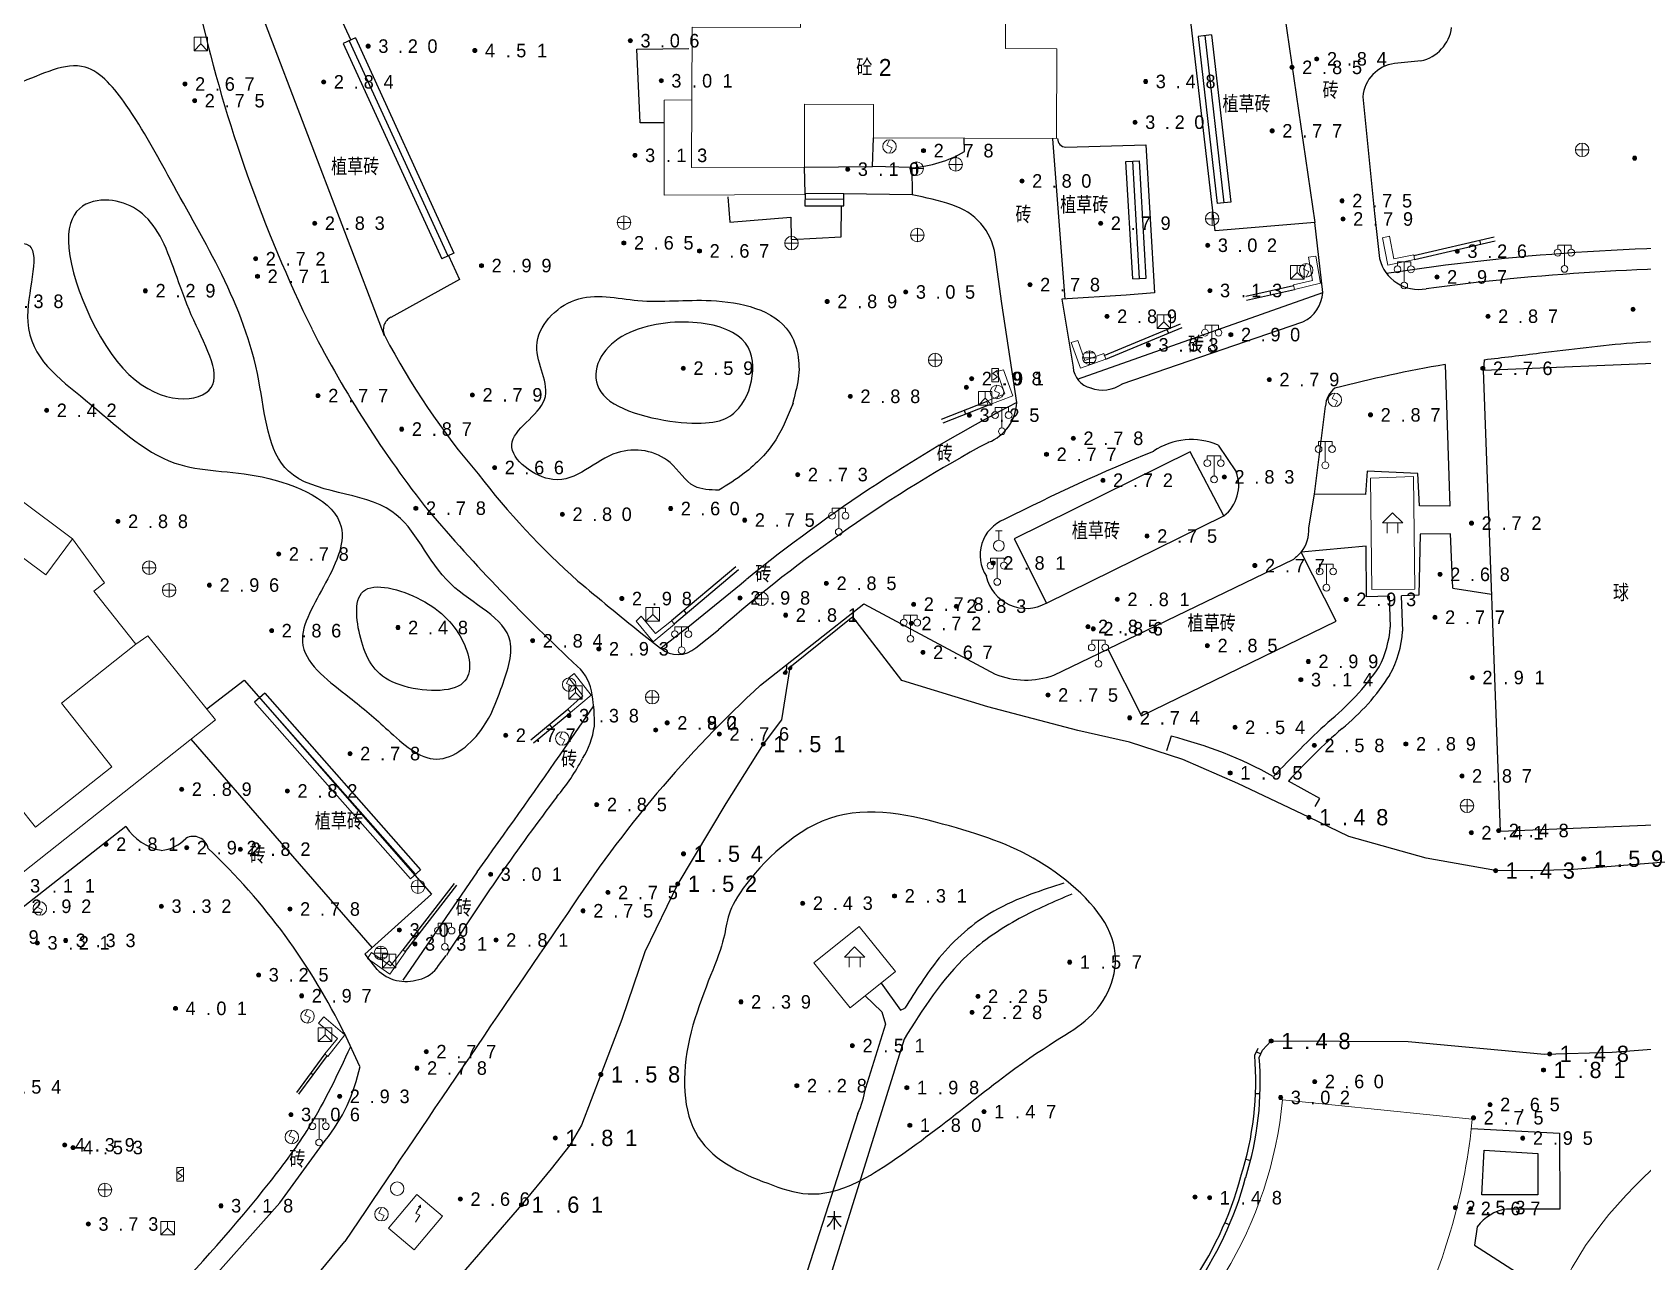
# Model space of a CAD drawing. Header units: metres. Extents: x 342272 to 345188, y 671156 to 672490.
# Drawn here: x 344276.7 to 344395.7, y 671548.3 to 671639.1 of the extents above; entities that cross this region are included whole.
import ezdxf
from ezdxf.enums import TextEntityAlignment as Align

# ---------------------------------------------------------------- set-up
doc = ezdxf.new("R2010")
doc.units = ezdxf.units.M
doc.header["$LTSCALE"] = 0.5
doc.header["$MEASUREMENT"] = 0
doc.layers.add('00-地形', color=251, linetype='Continuous')
doc.layers.add('00-现状标高', color=2, linetype='Continuous', lineweight=0, plot=False)
for name, color, linetype, lineweight in [('公共设施纪念物', 8, 'Continuous', 0), ('普通房屋', 8, 'Continuous', 0), ('通讯及其他管线设施', 252, 'Continuous', 0)]:
    doc.layers.add(name, color=color, linetype=linetype, lineweight=lineweight)
doc.styles.add('正等线体2.0', font='MCS_Chinese1.shx', dxfattribs={"height": 2, "bigfont": 'MCS_Chinese1big.shx'})
doc.styles.add('正等线体2.4', font='MCS_Chinese1.shx', dxfattribs={"height": 2.4, "bigfont": 'MCS_Chinese1big.shx'})
doc.styles.add('细等线体2.5', font='MCS_Chinese1.shx', dxfattribs={"height": 2.5, "bigfont": 'MCS_Chinese1big.shx'})
doc.styles.add('细等线体3.0', font='MCS_Chinese1.shx', dxfattribs={"height": 3, "bigfont": 'MCS_Chinese1big.shx'})

# ---------------------------------------------------------------- blocks, each defined once
blk = doc.blocks.new('174201')
at = {"layer": '通讯及其他管线设施', "linetype": 'Continuous', "lineweight": 0}
for p, q in [((-1, 0), (1, 0)), ((-0.7, 0.7), (0.7, 0.7)), ((0, -1), (0, 1)), ((-0.7, -0.7), (0.7, -0.7))]:
    blk.add_line(p, q, dxfattribs=at)
blk.add_circle((0, 0), 1, dxfattribs=at)
blk = doc.blocks.new('155210_1')
at = {"layer": '公共设施纪念物', "lineweight": 0}
for p, q in [((-1, 2.9), (-1, 3.5)), ((-1, 3.5), (1, 3.5)), ((0, 0.5), (0, 3.5)), ((1, 3.5), (1, 2.9))]:
    blk.add_line(p, q, dxfattribs=at)
for centre in [(-1, 2.4), (1, 2.4), (0, 0)]:
    blk.add_circle(centre, 0.5, dxfattribs=at)
blk = doc.blocks.new('174700')
at = {"layer": '通讯及其他管线设施', "linetype": 'Continuous', "lineweight": 0}
for p, q in [((0, 1), (-0.38, 0.18)), ((-0.38, 0.18), (0.38, -0.18)), ((0, -1), (0.38, -0.18))]:
    blk.add_line(p, q, dxfattribs=at)
blk.add_circle((0, 0), 1, dxfattribs=at)
blk = doc.blocks.new('175300')
at = {"layer": '通讯及其他管线设施', "lineweight": 0}
for p, q in [((-0.5, 2.2), (0.5, 2.2)), ((0, 0.8), (0, 2.2))]:
    blk.add_line(p, q, dxfattribs=at)
blk.add_circle((0, 0), 0.8, dxfattribs=at)
blk = doc.blocks.new('174200')
at = {"layer": '通讯及其他管线设施', "lineweight": 0}
for p, q in [((-1, 0), (1, 0)), ((0, 1), (0, -1))]:
    blk.add_line(p, q, dxfattribs=at)
blk.add_circle((0, 0), 1, dxfattribs=at)
blk = doc.blocks.new('174602')
at = {"layer": '通讯及其他管线设施', "lineweight": 0}
for p, q in [((-1, 1), (-1, -1)), ((1, 1), (-1, 1)), ((-1, -1), (0, 0)), ((0, 0), (0, 1)), ((0, 0), (1, -1)), ((1, -1), (1, 1)), ((-1, -1), (1, -1))]:
    blk.add_line(p, q, dxfattribs=at)
blk = doc.blocks.new('171103')
at = {"layer": '通讯及其他管线设施', "lineweight": 0}
for p, q in [((-0.5, 0), (-0.5, 2)), ((-0.5, 2), (0.5, 2)), ((0.5, 0), (-0.5, 0)), ((0.35, 1.75), (-0.35, 1.25)), ((-0.35, 1.25), (0.35, 0.75)), ((0.35, 0.75), (-0.35, 0.25)), ((0.5, 2), (0.5, 0))]:
    blk.add_line(p, q, dxfattribs=at)
blk = doc.blocks.new('156602')
at = {"layer": '公共设施纪念物', "lineweight": 0}
for p, q in [((0, 3), (-1.5, 1.5)), ((1.5, 1.5), (0, 3)), ((-1.5, 1.5), (1.5, 1.5)), ((-0.8, 1.5), (-0.8, 0)), ((0.8, 1.5), (0.8, 0))]:
    blk.add_line(p, q, dxfattribs=at)
blk = doc.blocks.new('174900')
at = {"layer": '通讯及其他管线设施', "lineweight": 0}
blk.add_circle((0, 0), 1, dxfattribs=at)
blk = doc.blocks.new('213400_1')
at = {"layer": '00-现状标高', "linetype": 'Continuous', "lineweight": 0}
h = blk.add_hatch(color=256, dxfattribs=at)
edge = h.paths.add_edge_path()
edge.add_arc((0, 0), 0.3, 0, 360)
blk.add_circle((0, 0), 0.3, dxfattribs=at)

msp = doc.modelspace()

# ---------------------------------------------------------------- hatches: boundary and pattern name
at = {"layer": '00-地形', "lineweight": -3}
h = msp.add_hatch(color=256, dxfattribs=at)
edge = h.paths.add_edge_path()
edge.add_arc((344332.68, 671592.15), 0.15, 208.9736, 412.2103)
edge.add_line((344332.77, 671592.27), (344332.55, 671592.08))
h = msp.add_hatch(color=256, dxfattribs=at)
edge = h.paths.add_edge_path()
edge.add_line((344332.39, 671591.95), (344332.19, 671591.77))
edge.add_arc((344332.33, 671591.81), 0.15, 196.4287, 424.7551)

# ---------------------------------------------------------------- linework, layer by layer
for p, q in [((344369.07, 671641.6), (344371.48, 671625.03)), ((344299.47, 671640.2), (344300.24, 671638.5)), ((344364.11, 671624.4), (344362.22, 671640.72)), ((344302.74, 671616.66), (344293.95, 671639.69)), ((344300.58, 671638.66), (344299.67, 671638.24)), ((344300.58, 671638.66), (344307.87, 671622.77)), ((344363.84, 671638.89), (344362.85, 671638.77)), ((344362.85, 671638.77), (344364.27, 671626.42)), ((344363.34, 671638.83), (344364.76, 671626.48)), ((344363.84, 671638.89), (344365.26, 671626.54)), ((344299.67, 671638.24), (344306.96, 671622.35)), ((344300.13, 671638.45), (344307.41, 671622.56)), ((344321.37, 671637.82), (344325.23, 671637.89)), ((344321.63, 671632.39), (344321.37, 671637.82)), ((344379.32, 671636.96), (344377.36, 671636.78)), ((344375.01, 671634.31), (344375.88, 671625.68)), ((344323.34, 671632.38), (344321.63, 671632.39)), ((344338.8, 671629.16), (344338.86, 671631.27)), ((344345.59, 671630.27), (344345.57, 671631.25)), ((344352.1, 671631.21), (344353, 671619.36)), ((344353.08, 671630.59), (344358.99, 671630.77)), ((344358.99, 671630.77), (344359.62, 671619.82)), ((344333.76, 671629.11), (344338.8, 671629.16)), ((344341.71, 671629.08), (344338.8, 671629.16)), ((344357.52, 671629.53), (344358.52, 671629.59)), ((344358.02, 671620.86), (344357.52, 671629.53)), ((344358.52, 671620.89), (344358.02, 671629.56)), ((344359.01, 671620.92), (344358.52, 671629.59)), ((344333.81, 671627.17), (344333.76, 671629.11)), ((344341.71, 671629.08), (344341.72, 671627.06)), ((344328.1, 671626.93), (344328.26, 671625.04)), ((344333.81, 671627.17), (344333.8, 671626.26)), ((344336.68, 671627.15), (344333.81, 671627.17)), ((344341.72, 671627.06), (344336.68, 671627.15)), ((344336.68, 671626.25), (344336.68, 671627.15)), ((344333.8, 671626.26), (344336.68, 671626.25)), ((344336.48, 671623.98), (344336.49, 671626.25)), ((344365.26, 671626.54), (344364.27, 671626.42)), ((344375.88, 671625.68), (344376.26, 671622.36)), ((344328.26, 671625.04), (344332.76, 671625.42)), ((344332.76, 671625.42), (344332.78, 671623.76)), ((344371.48, 671625.03), (344364.11, 671624.4)), ((344372.06, 671619.86), (344371.48, 671625.03)), ((344332.78, 671623.76), (344336.48, 671623.98)), ((344378.78, 671622.59), (344384.72, 671623.97)), ((344378.84, 671622.3), (344384.79, 671623.68)), ((344383.65, 671623.72), (344383.71, 671623.43)), ((344307.87, 671622.77), (344306.96, 671622.35)), ((344307.47, 671622.59), (344308.28, 671620.81)), ((344348.36, 671619.04), (344347.86, 671622.65)), ((344358.02, 671620.86), (344359.01, 671620.92)), ((344308.28, 671620.81), (344303.21, 671618.02)), ((344357.53, 671619.67), (344352.78, 671619.36)), ((344353.93, 671613.45), (344372.06, 671619.86)), ((344359.62, 671619.82), (344357.53, 671619.67)), ((344366.37, 671619.59), (344369.91, 671620.37)), ((344366.43, 671619.3), (344369.97, 671620.08)), ((344368.14, 671619.98), (344368.2, 671619.69)), ((344349.45, 671611.72), (344348.36, 671619.04)), ((344352.78, 671619.36), (344353.61, 671614.33)), ((344355.92, 671615.21), (344361.56, 671617.54)), ((344356.03, 671614.94), (344361.68, 671617.27)), ((344357.25, 671613.12), (344369.65, 671617.38)), ((344369.65, 671617.38), (344370.59, 671617.68)), ((344360.54, 671617.12), (344360.66, 671616.84)), ((344383.93, 671614.12), (344403.12, 671614.91)), ((344383.98, 671614.89), (344383.93, 671614.12)), ((344381.11, 671614.54), (344381.46, 671604.08)), ((344385.19, 671580.05), (344383.93, 671614.12)), ((344343.9, 671610.51), (344347.22, 671611.81)), ((344344.01, 671610.23), (344347.33, 671611.53)), ((344371.46, 671604.96), (344372.26, 671611.47)), ((344345.56, 671611.16), (344345.67, 671610.88)), ((344362.27, 671608.08), (344349.25, 671601.67)), ((344364.74, 671603.35), (344362.27, 671608.08)), ((344364.33, 671608.58), (344365.66, 671606.61)), ((344375.34, 671606.67), (344375.21, 671604.93)), ((344379.09, 671606.48), (344375.34, 671606.67)), ((344379.2, 671604.1), (344379.09, 671606.48)), ((344371.03, 671602.48), (344371.46, 671604.96)), ((344375.21, 671604.93), (344371.46, 671604.96)), ((344351.64, 671596.91), (344364.74, 671603.35)), ((344381.46, 671604.08), (344379.2, 671604.1)), ((344379.26, 671602), (344379.15, 671597.49)), ((344381.49, 671602.03), (344379.26, 671602)), ((344381.66, 671598.01), (344381.49, 671602.03)), ((344349.25, 671601.67), (344351.64, 671596.91)), ((344375.28, 671601.11), (344370.47, 671600.67)), ((344373.04, 671595.58), (344370.47, 671600.67)), ((344375.3, 671597.37), (344375.28, 671601.11)), ((344328.7, 671599.6), (344323.95, 671595.6)), ((344369.9, 671600.14), (344356.17, 671593.51)), ((344328.89, 671599.37), (344324.15, 671595.37)), ((344376.96, 671597.42), (344375.3, 671597.37)), ((344376.96, 671597.42), (344377.05, 671595.13)), ((344379.15, 671597.49), (344377.89, 671597.45)), ((344377.97, 671594.84), (344377.89, 671597.45)), ((344381.66, 671598.01), (344384.54, 671597.57)), ((344325.06, 671596.14), (344324.87, 671596.37)), ((344330.52, 671590.86), (344338.16, 671596.85)), ((344337.35, 671595.89), (344332.68, 671592.15)), ((344340.97, 671591.2), (344337.35, 671595.89)), ((344338.16, 671596.85), (344347.86, 671591.67)), ((344321.67, 671594.72), (344323.14, 671593.58)), ((344325.74, 671593.62), (344327.41, 671594.94)), ((344358.68, 671588.58), (344373.04, 671595.58)), ((344352.19, 671591.59), (344356.17, 671593.51)), ((344356.17, 671593.51), (344358.68, 671588.58)), ((344332.77, 671592.27), (344332.55, 671592.08)), ((344289.61, 671589.1), (344292.36, 671591.23)), ((344292.36, 671591.23), (344306.2, 671575.4)), ((344332.68, 671592.15), (344332.08, 671588.29)), ((344332.39, 671591.95), (344332.19, 671591.77)), ((344347.32, 671589.26), (344340.97, 671591.2)), ((344293.89, 671590.25), (344293.14, 671589.59)), ((344293.52, 671589.92), (344305.02, 671576.88)), ((344293.89, 671590.25), (344305.4, 671577.21)), ((344293.14, 671589.59), (344304.65, 671576.55)), ((344313.55, 671586.82), (344316.28, 671589.07)), ((344313.74, 671586.59), (344316.47, 671588.84)), ((344315.72, 671585.7), (344318.19, 671589.32)), ((344353.96, 671587.51), (344347.32, 671589.26)), ((344314.92, 671587.94), (344315.11, 671587.71)), ((344332.08, 671588.29), (344330.72, 671586.5)), ((344357.78, 671586.64), (344353.96, 671587.51)), ((344288.43, 671586.87), (344301.82, 671571.45)), ((344330.72, 671586.5), (344327.96, 671582.12)), ((344361.73, 671585.37), (344357.78, 671586.64)), ((344360.85, 671587.08), (344360.51, 671586)), ((344365.79, 671583.59), (344361.73, 671585.37)), ((344371.04, 671581.09), (344365.79, 671583.59)), ((344371.85, 671582.47), (344369.53, 671583.76)), ((344327.96, 671582.12), (344324.4, 671576.17)), ((344371.5, 671581.9), (344371.85, 671582.47)), ((344283.63, 671580.4), (344274.77, 671573.46)), ((344373.99, 671579.68), (344371.04, 671581.09)), ((344404.32, 671580.83), (344385.19, 671580.05)), ((344379.69, 671578.07), (344373.99, 671579.68)), ((344384.83, 671577.15), (344379.69, 671578.07)), ((344403.11, 671578.25), (344390.59, 671577.23)), ((344304.12, 671569.06), (344309.6, 671577.07)), ((344305.4, 671577.21), (344304.65, 671576.55)), ((344387.67, 671577.13), (344384.83, 671577.15)), ((344390.59, 671577.23), (344387.67, 671577.13)), ((344307.89, 671576.19), (344304.1, 671571.29)), ((344308.05, 671576.07), (344304.26, 671571.17)), ((344324.4, 671576.17), (344321.96, 671571.15)), ((344306.2, 671575.4), (344301.28, 671570.97)), ((344304.99, 671572.11), (344304.83, 671572.24)), ((344301.28, 671570.97), (344302.18, 671569.84)), ((344306.73, 671570.15), (344307.3, 671570.89)), ((344321.96, 671571.15), (344320.26, 671566.15)), ((344339.43, 671568.85), (344340.86, 671566.84)), ((344338.22, 671567.92), (344339.48, 671566.71)), ((344320.26, 671566.15), (344318.72, 671562.09)), ((344339.48, 671566.71), (344339.75, 671565.8)), ((344340.86, 671566.84), (344341.17, 671566.98)), ((344300.92, 671562.68), (344299.75, 671565.2)), ((344339.75, 671565.8), (344338.27, 671561.08)), ((344341.12, 671564.7), (344335.14, 671545.47)), ((344367.03, 671563.51), (344367.28, 671564.03)), ((344367.16, 671563.77), (344367.48, 671563.61)), ((344367.36, 671563.35), (344367.61, 671563.88)), ((344367.61, 671563.88), (344368.25, 671564.57)), ((344368.25, 671564.57), (344378.37, 671564.53)), ((344378.37, 671564.53), (344388.44, 671563.6)), ((344388.44, 671563.6), (344393.45, 671563.74)), ((344393.45, 671563.74), (344400.98, 671564.3)), ((344298.33, 671563.61), (344296.23, 671560.76)), ((344298.49, 671563.49), (344296.39, 671560.64)), ((344297.44, 671562.07), (344297.28, 671562.19)), ((344318.72, 671562.09), (344317.28, 671558.34)), ((344367.06, 671560.7), (344367.42, 671560.69)), ((344337.72, 671559.2), (344333.99, 671547.65)), ((344317.28, 671558.34), (344316.43, 671556.88)), ((344383.04, 671558.1), (344389.55, 671557.75)), ((344389.55, 671557.75), (344389.57, 671552.14)), ((344295, 671552.6), (344298.35, 671557.22)), ((344316.43, 671556.88), (344315.04, 671555.13)), ((344366.37, 671555.83), (344366.72, 671555.75)), ((344383.82, 671553.21), (344383.99, 671556.49)), ((344383.99, 671556.49), (344387.96, 671556.26)), ((344387.96, 671556.26), (344387.96, 671553.2)), ((344315.04, 671555.13), (344312.86, 671552.47)), ((344366.01, 671554.56), (344366.02, 671554.58)), ((344387.96, 671553.2), (344383.82, 671553.21)), ((344287.28, 671543.94), (344295, 671552.6)), ((344312.86, 671552.47), (344306, 671544.56)), ((344389.57, 671552.14), (344385.63, 671552.14)), ((344364.83, 671551.14), (344365.16, 671551)), ((344383.48, 671550.85), (344383.27, 671549.48)), ((344383.27, 671549.48), (344389.36, 671545.59))]:
    msp.add_line(p, q, dxfattribs=at)
for centre, radius, start, end in [((344395.12, 671664.84), 108.76, 192.9831, 206.0153), ((344378.69, 671639.82), 2.92, 282.4478, 352.4919), ((344377.73, 671634.08), 2.72, 97.7272, 175.158), ((344353.1, 671631.22), 0.629, 179.1655, 267.9586), ((344340.98, 671638.37), 9.33, 274.4811, 299.6683), ((344338.2, 671606.6), 20.76, 71.877, 80.2381), ((344343.4, 671621.99), 4.51, 8.3752, 73.7695), ((344379.15, 671623.05), 2.97, 193.3768, 280.5254), ((344402.09, 671456.45), 166.74, 89.0681, 98.7308), ((344402.6, 671452.29), 169.39, 89.3014, 97.7706), ((344369.47, 671620.03), 2.6, 295.6589, 356.1839), ((344303.66, 671617.11), 1.02, 115.954, 206.1911), ((344369.97, 671654.29), 81.55, 207.1089, 218.3109), ((344352.51, 671642.88), 56.25, 207.7917, 220.3642), ((344355.29, 671614.45), 1.68, 183.8251, 256.9969), ((344396.76, 671522.01), 93.84, 99.6026, 104.6963), ((344355.78, 671615.21), 2.56, 250.0826, 305.1204), ((344373.96, 671611.41), 1.7, 126.2417, 177.821), ((344403.32, 671507.54), 117.29, 117.3393, 129.0229), ((344346.17, 671611.85), 3.28, 291.0614, 357.8553), ((344362.36, 671604.02), 4.97, 66.7035, 124.301), ((344398.81, 671513.4), 108.38, 118.3462, 131.2059), ((344413.67, 671475.13), 143.58, 112.1413, 116.9806), ((344362.96, 671605.62), 2.89, 308.1807, 20.1714), ((344358.13, 671644.22), 61.46, 217.9176, 228.0182), ((344409.74, 671692.05), 136.25, 220.4013, 227.1016), ((344349.58, 671600.45), 2.84, 111.6952, 213.2216), ((344368.5, 671602.26), 2.53, 320.9569, 4.9457), ((344610.09, 671950.68), 458.14, 230.231, 230.9829), ((344187.66, 671768.94), 221.6, 307.6901, 309.7865), ((344350.16, 671599.55), 3.03, 192.5685, 299.1458), ((344369.31, 671595.7), 7.76, 333.2211, 355.7801), ((344370.37, 671595.33), 7.61, 330.6438, 356.3183), ((344324.42, 671595.07), 1.96, 229.3799, 312.1777), ((344332.68, 671592.15), 0.15, 208.9736, 52.2103), ((344314.74, 671589.74), 3.36, 6.5964, 47.9449), ((344332.33, 671591.81), 0.15, 196.4287, 64.7551), ((344350.13, 671597.4), 6.17, 248.3418, 289.5223), ((344360.29, 671603.17), 19.35, 308.873, 325.4871), ((344363.15, 671600.39), 16.41, 309.0474, 327.6078), ((344391.09, 671525.2), 89.33, 132.6907, 146.9007), ((344306.78, 671588.15), 11.47, 358.3226, 9.899), ((344312.06, 671588.73), 6.25, 328.0586, 351.5952), ((344442.53, 671513.34), 102.48, 133.1537, 136.3247), ((344408.92, 671547.57), 53.5, 131.4789, 137.4228), ((344353.23, 671556.6), 31.42, 61.1232, 75.9683), ((343657.93, 672045.5), 802.55, 324.29065, 325.04612), ((344303.02, 671593.03), 16.24, 320.0319, 332.0538), ((344447.05, 671482.13), 165.55, 142.6349, 147.5788), ((344286.99, 671582.59), 4.01, 212.9458, 259.2553), ((344285.97, 671581.48), 2.85, 275.4802, 316.9345), ((344288.61, 671578.56), 1.12, 11.4402, 119.5067), ((344257.4, 671544.45), 47.14, 25.8777, 46.7517), ((347116.42, 669656.24), 3393.92, 145.59393, 146.0883), ((344304.32, 671571.98), 3.02, 225.1007, 288.184), ((344304.77, 671571.36), 2.31, 282.2982, 328.2446), ((344288.27, 671565.29), 12.92, 321.3435, 348.3754), ((344344.01, 671561.6), 23.1, 342.3097, 4.7334), ((344344.17, 671561.46), 23.27, 342.5271, 4.6759), ((344330.43, 671562.35), 7.94, 336.6606, 350.7901), ((344341.08, 671561.27), 25.82, 304.0914, 344.9547), ((344341.08, 671561.27), 26.18, 304.0914, 344.9547), ((344386.14, 671548.88), 3.31, 98.8361, 143.4711), ((344161.84, 671662.45), 178.14, 313.2081, 320.756)]:
    msp.add_arc(centre, radius, start, end, dxfattribs=at)
for points in [[(344260.62, 671626.91), (344263.55, 671627.87), (344265.78, 671628.86), (344269.64, 671622.91), (344276.5, 671623.31), (344276.38, 671617.68), (344280.65, 671611.91), (344287.24, 671607.26), (344293.7, 671606.23), (344299.53, 671602.54), (344298.23, 671598.12), (344296.71, 671593.77), (344300.15, 671589.94), (344303, 671587.52), (344306.58, 671585.39), (344310.01, 671587.72), (344311.34, 671590.56), (344312.02, 671594.09), (344307.63, 671598.33), (344303.28, 671603.68), (344295.64, 671606.65), (344293.45, 671613.33), (344290.71, 671621.18), (344286.92, 671628.17), (344283.65, 671633.7), (344280.62, 671636.5), (344275.67, 671635.3), (344270.18, 671634.54), (344262.94, 671637.62), (344259.4, 671639.14), (344255.61, 671641.51), (344255.42, 671641.64)], [(344327.44, 671605.26), (344325.63, 671605.55), (344323.84, 671607.29), (344319.93, 671608.02), (344315.18, 671606.04), (344312.14, 671608.61), (344314.56, 671611.96), (344313.99, 671615.9), (344316.81, 671619.3), (344321.46, 671619.27), (344326.86, 671619.26), (344332.64, 671616.92), (344333.31, 671613.49), (344332.89, 671611.59), (344332.88, 671611.54)], [(344383.98, 671614.89), (344388.1, 671615.39), (344394.94, 671616.14), (344403.91, 671616.27), (344410.4, 671615.85), (344415.87, 671615.35), (344420.56, 671614.09), (344426.5, 671611.79), (344434.97, 671608.49), (344442.19, 671605.93), (344446.36, 671604.45)], [(344332.92, 671611.69), (344331.64, 671608.98), (344329.31, 671606.5), (344327.44, 671605.26)], [(344370.47, 671600.67), (344369.9, 671600.14)], [(344332.43, 671591.98), (344332.44, 671592.04), (344332.46, 671592.18), (344332.47, 671592.32), (344332.48, 671592.4)], [(344352.93, 671576.22), (344350.49, 671575.4), (344347.75, 671574.15), (344343.73, 671570.7), (344342.38, 671568.85), (344341.17, 671566.98)], [(344353.52, 671575.42), (344349.64, 671573.61), (344345.81, 671570.91), (344341.12, 671564.7)], [(344277.12, 671535.99), (344286.19, 671544.98), (344294.28, 671554.16), (344297.18, 671558.22), (344300.24, 671564.15)]]:
    msp.add_spline(points, degree=3, dxfattribs=at)
for points in [[(344289.92, 671612.83), (344289.14, 671611.68), (344283.39, 671611.28), (344277.48, 671625.83), (344282.98, 671627.34), (344286.46, 671624.65), (344288.07, 671618.18), (344290.7, 671613.98), (344289.92, 671612.83)], [(344319.13, 671612.05), (344317.83, 671613.21), (344318.73, 671616.67), (344324.73, 671618.1), (344329.51, 671616.94), (344330.24, 671614.11), (344329.19, 671611.03), (344326.53, 671609.68), (344320.43, 671610.88), (344319.13, 671612.05)], [(344303.31, 671591.1), (344304.74, 671590.43), (344309.4, 671590.01), (344309.04, 671593.96), (344306.25, 671597.26), (344300.23, 671599.03), (344300.81, 671594.02), (344301.88, 671591.77), (344303.31, 671591.1)], [(344338.33, 671554.49), (344335.14, 671552.72), (344331.74, 671553.66), (344324.78, 671556.59), (344324.62, 671564.82), (344328.39, 671572.54), (344327.61, 671574.44), (344335.26, 671582.8), (344345.05, 671580.42), (344351.46, 671578.22), (344357.95, 671572.21), (344355.64, 671566), (344350.85, 671564.23), (344341.51, 671556.25), (344338.33, 671554.49)]]:
    msp.add_open_spline(points, degree=3, dxfattribs=at)
at = {"layer": '公共设施纪念物', "lineweight": 0, "flags": 128}
for points in [[(344375.58, 671606.13), (344378.77, 671606.27), (344378.87, 671597.93), (344375.68, 671597.92), (344375.58, 671606.13)], [(344334.46, 671570.35), (344337.81, 671573.02), (344340.48, 671569.7), (344337.14, 671567.01), (344334.46, 671570.35)]]:
    msp.add_lwpolyline(points, dxfattribs=at)
at = {"layer": '普通房屋', "lineweight": 0}
for p, q in [((344333.81, 671627.17), (344333.8, 671626.26)), ((344336.68, 671626.75), (344333.8, 671626.76)), ((344336.68, 671627.15), (344333.81, 671627.17)), ((344336.68, 671626.25), (344336.68, 671627.15))]:
    msp.add_line(p, q, dxfattribs=at)
at = {"layer": '普通房屋', "lineweight": 0, "flags": 128}
for points in [[(344325.46, 671639.46), (344325.43, 671629.09), (344333.76, 671629.06), (344333.78, 671633.76), (344338.86, 671633.74), (344338.86, 671631.27), (344352.38, 671631.23), (344352.41, 671637.86), (344348.62, 671637.88), (344348.64, 671643.88), (344340.48, 671643.91), (344340.47, 671641.28), (344333.47, 671641.3), (344333.47, 671639.43), (344325.46, 671639.46)], [(344333.76, 671629.06), (344333.79, 671627.09), (344323.41, 671627.05), (344323.39, 671634.07), (344325.45, 671634.08)], [(344376.48, 671623.89), (344376.99, 671624.01), (344377.31, 671622.35), (344378.78, 671622.63), (344378.84, 671622.3), (344376.88, 671621.88), (344376.48, 671623.89)], [(344371.01, 671622.47), (344371.54, 671622.55), (344371.9, 671620.54), (344369.97, 671620.08), (344369.89, 671620.42), (344371.3, 671620.75), (344371.01, 671622.47)], [(344353.47, 671616.16), (344354.15, 671614.26), (344356.03, 671614.94), (344355.89, 671615.35), (344354.49, 671614.84), (344353.96, 671616.32), (344353.47, 671616.16)], [(344347.33, 671611.53), (344349.16, 671612.23), (344348.48, 671614.14), (344347.98, 671614.01), (344348.56, 671612.37), (344347.25, 671611.82), (344347.33, 671611.53)], [(344262.97, 671592.4), (344261.56, 671593.51), (344271.83, 671607.53), (344279.67, 671601.66)], [(344249.56, 671576.87), (344257.21, 671571.16), (344258.14, 671571.88), (344261.24, 671567.96), (344272.39, 671576.76), (344271.15, 671578.33), (344275.7, 671581.93), (344276.94, 671580.36), (344282.59, 671584.82), (344278.87, 671589.53), (344284.36, 671593.87), (344281.26, 671597.79), (344282.04, 671598.41), (344279.67, 671601.66), (344277.71, 671598.99), (344271.39, 671603.7), (344262.97, 671592.4), (344263.78, 671591.8), (344262.1, 671589.54), (344267.14, 671583.18), (344259.58, 671577.3), (344253.34, 671581.95), (344249.56, 671576.87)], [(344321.32, 671595.59), (344322.59, 671594.05), (344324.16, 671595.35), (344323.95, 671595.6), (344322.77, 671594.66), (344321.69, 671595.95), (344321.32, 671595.59)], [(344272.27, 671576.67), (344273.53, 671575.07), (344290.24, 671588.3), (344285.26, 671594.5), (344284.36, 671593.87)], [(344316.47, 671588.84), (344318.01, 671590.11), (344316.76, 671591.71), (344316.35, 671591.39), (344317.38, 671590.07), (344316.27, 671589.09), (344316.47, 671588.84)], [(344301.47, 671570.67), (344303.14, 671569.51), (344304.28, 671571.16), (344304.1, 671571.29), (344303.19, 671570.12), (344301.77, 671571.1), (344301.47, 671570.67)], [(344298.55, 671563.41), (344299.81, 671565.02), (344298.25, 671566.35), (344297.87, 671565.89), (344299.26, 671564.74), (344298.33, 671563.61), (344298.55, 671563.41)]]:
    msp.add_lwpolyline(points, dxfattribs=at)
msp.add_lwpolyline([(344378.8, 671543.59, 0.090374), (344383.11, 671558.8), (344372.97, 671559.83), (344369.09, 671560.23, -0.231353), (344355.36, 671537.74)], format="xyb", dxfattribs=at)
at = {"layer": '普通房屋', "lineweight": 0}
msp.add_open_spline([(344381.51, 671526.7), (344388.18, 671525.02), (344394.86, 671523.33), (344401.53, 671521.65), (344403.22, 671525.57), (344404.91, 671529.49), (344406.6, 671533.41), (344408.39, 671537.54), (344411.39, 671541.6), (344415.4, 671543.67), (344420.28, 671546.2), (344425.17, 671548.72), (344430.05, 671551.25), (344429.24, 671553.91), (344428.43, 671556.58), (344427.62, 671559.24), (344429.36, 671559.64), (344431.1, 671560.04), (344432.84, 671560.44), (344432.15, 671564.27), (344431.46, 671568.09), (344430.77, 671571.92), (344427.86, 671571.22), (344424.95, 671570.51), (344422.04, 671569.81), (344418.64, 671568.99), (344415.53, 671567.42), (344412.39, 671565.69), (344403.13, 671560.61), (344393.17, 671554.76), (344389.22, 671545.25), (344386.65, 671539.06), (344384.08, 671532.88), (344381.51, 671526.7)], degree=3, knots=[0, 0, 0, 0, 0.25, 0.25, 0.25, 0.324748, 0.324748, 0.324748, 0.403646, 0.403646, 0.403646, 0.5, 0.5, 0.5, 0.583333, 0.583333, 0.583333, 0.666667, 0.666667, 0.666667, 0.75, 0.75, 0.75, 0.781881, 0.781881, 0.781881, 0.819105, 0.819105, 0.819105, 0.928749, 0.928749, 0.928749, 1, 1, 1, 1], dxfattribs=at)
at = {"layer": '通讯及其他管线设施', "lineweight": 0}
for p, q in [((344287.38, 671554.21), (344287.38, 671555.21)), ((344287.38, 671555.21), (344287.88, 671555.21)), ((344287.88, 671554.21), (344287.38, 671554.21)), ((344287.8, 671555.09), (344287.45, 671554.84)), ((344287.45, 671554.84), (344287.8, 671554.59)), ((344287.8, 671554.59), (344287.45, 671554.34)), ((344287.88, 671555.21), (344287.88, 671554.21)), ((344305.05, 671551.83), (344305.39, 671552.42)), ((344305.05, 671551.83), (344305.34, 671551.7)), ((344305.02, 671551.18), (344305.34, 671551.7))]:
    msp.add_line(p, q, dxfattribs=at)
at = {"layer": '通讯及其他管线设施', "lineweight": 0, "flags": 128}
msp.add_lwpolyline([(344303.02, 671550.74), (344305.13, 671553.23), (344307.03, 671551.63), (344304.92, 671549.13), (344303.02, 671550.74)], dxfattribs=at)
at = {"layer": '通讯及其他管线设施', "lineweight": 0}
msp.add_solid([(344305.42, 671552.48), (344305.43, 671552.22), (344305.2, 671552.34)], dxfattribs=at)

# ---------------------------------------------------------------- block references
at = {"layer": '00-现状标高', "lineweight": 0, "xscale": 0.5, "yscale": 0.5, "zscale": 0.5}
for p in [(344301.53, 671638.05), (344309.41, 671637.73), (344320.9, 671638.46), (344369.79, 671636.48), (344371.62, 671637.11), (344287.99, 671635.25), (344298.24, 671635.41), (344323.18, 671635.5), (344358.97, 671635.44), (344288.7, 671634.02), (344358.19, 671632.43), (344368.32, 671631.8), (344342.56, 671630.34), (344321.24, 671629.98), (344395.1, 671629.78), (344336.96, 671628.96), (344349.84, 671628.09), (344373.49, 671626.63), (344297.58, 671624.97), (344355.65, 671624.97), (344373.56, 671625.29), (344320.42, 671623.52), (344363.56, 671623.34), (344293.21, 671622.35), (344326.01, 671622.92), (344382, 671622.9), (344293.35, 671621.05), (344309.9, 671621.84), (344380.5, 671621), (344285.07, 671619.98), (344341.25, 671619.9), (344350.43, 671620.43), (344363.72, 671620), (344335.44, 671619.19), (344394.99, 671618.62), (344356.12, 671618.09), (344384.27, 671618.1), (344359.18, 671615.98), (344365.27, 671616.74), (344324.81, 671614.26), (344383.89, 671614.25), (344345.73, 671612.85), (344346.12, 671613.49), (344368.11, 671613.42), (344277.77, 671611.15), (344297.83, 671612.24), (344309.23, 671612.29), (344337.15, 671612.18), (344345.95, 671610.79), (344375.59, 671610.82), (344304.01, 671609.76), (344353.63, 671609.09), (344351.65, 671607.9), (344310.87, 671606.92), (344333.27, 671606.4), (344355.82, 671605.99), (344364.79, 671606.23), (344283.04, 671602.95), (344305.05, 671603.92), (344315.88, 671603.47), (344323.88, 671603.9), (344329.35, 671603.04), (344383.05, 671602.82), (344359.08, 671601.86), (344294.92, 671600.54), (344347.71, 671599.87), (344367.04, 671599.69), (344289.8, 671598.24), (344335.39, 671598.37), (344380.73, 671599.03), (344320.27, 671597.25), (344329.01, 671597.29), (344356.88, 671597.19), (344373.79, 671597.18), (344332.37, 671596.02), (344341.83, 671596.83), (344344.98, 671596.68), (344380.35, 671595.87), (344294.39, 671594.88), (344303.73, 671595.11), (344341.66, 671595.41), (344354.71, 671595.18), (344355.1, 671595.01), (344313.68, 671594.13), (344318.57, 671593.53), (344363.54, 671593.77), (344342.52, 671593.27), (344370.99, 671592.6), (344370.44, 671591.25), (344383.11, 671591.41), (344351.76, 671590.12), (344316.36, 671588.6), (344322.78, 671587.54), (344323.62, 671588.07), (344357.8, 671588.44), (344365.58, 671587.74), (344311.69, 671587.15), (344327.48, 671587.24), (344330.72, 671586.5), (344371.44, 671586.4), (344378.2, 671586.51), (344300.19, 671585.79), (344365.22, 671584.37), (344382.34, 671584.14), (344287.75, 671583.16), (344295.56, 671583.03), (344318.42, 671582.03), (344371.04, 671581.09), (344282.16, 671579.1), (344383.03, 671579.95), (344385.06, 671580.11), (344288.12, 671578.84), (344292.09, 671578.73), (344324.83, 671578.39), (344391.35, 671578.02), (344310.57, 671576.88), (344384.83, 671577.15), (344319.24, 671575.54), (344324.4, 671576.17), (344286.25, 671574.52), (344295.75, 671574.31), (344333.64, 671574.74), (344340.42, 671575.28), (344317.41, 671574.18), (344279.17, 671571.99), (344303.84, 671572.76), (344310.98, 671572.02), (344277.09, 671571.81), (344304.98, 671571.73), (344353.36, 671570.39), (344293.43, 671569.45), (344296.61, 671567.9), (344329.07, 671567.46), (344346.58, 671567.86), (344287.29, 671566.97), (344346.15, 671566.68), (344305.82, 671563.78), (344337.31, 671564.22), (344368.25, 671564.57), (344388.82, 671563.61), (344305.13, 671562.56), (344388.37, 671562.42), (344318.72, 671562.09), (344333.2, 671561.26), (344371.47, 671561.57), (344299.42, 671560.47), (344341.33, 671561.12), (344368.95, 671560.39), (344295.82, 671559.13), (344347.03, 671559.35), (344383.2, 671558.89), (344384.42, 671559.87), (344341.55, 671558.34), (344279.11, 671556.89), (344279.71, 671556.69), (344315.35, 671557.4), (344386.84, 671557.39), (344308.34, 671552.89), (344362.62, 671553.04), (344363.7, 671552.99), (344290.65, 671552.39), (344312.86, 671552.47), (344381.86, 671552.26), (344382.99, 671552.19), (344280.85, 671551.05)]:
    msp.add_blockref('213400_1', p, dxfattribs=at)
at = {"layer": '公共设施纪念物', "lineweight": 0, "xscale": 0.5, "yscale": 0.5, "zscale": 0.5}
for name, p in [('155210_1', (344389.92, 671621.6)), ('155210_1', (344378.08, 671620.37)), ('155210_1', (344363.86, 671615.69)), ('155210_1', (344348.35, 671609.6)), ('155210_1', (344364.03, 671606.05)), ('155210_1', (344372.25, 671607.09)), ('155210_1', (344336.3, 671602.17)), ('156602', (344377.22, 671602.09)), ('155210_1', (344348.01, 671598.48)), ('155210_1', (344372.33, 671598.05)), ('155210_1', (344341.6, 671594.27)), ('155210_1', (344324.69, 671593.42)), ('155210_1', (344355.49, 671592.43)), ('155210_1', (344307.19, 671571.52)), ('156602', (344337.47, 671570.02)), ('155210_1', (344297.9, 671557.07))]:
    msp.add_blockref(name, p, dxfattribs=at)
at = {"layer": '通讯及其他管线设施', "lineweight": 0, "xscale": 0.5, "yscale": 0.5, "zscale": 0.5}
for name, p in [('174602', (344289.16, 671638.22)), ('174700', (344340.05, 671630.64)), ('174200', (344391.23, 671630.39)), ('174200', (344342.05, 671629.01)), ('174200', (344344.94, 671629.32)), ('174200', (344363.89, 671625.31)), ('174200', (344320.43, 671625.02)), ('174200', (344342.11, 671624.1)), ('174200', (344332.81, 671623.5)), ('174602', (344370.18, 671621.34)), ('174700', (344370.83, 671621.5)), ('174602', (344360.32, 671617.7)), ('174200', (344343.42, 671614.87)), ('174201', (344354.82, 671615.04)), ('171103', (344347.85, 671613.25)), ('174602', (344347.12, 671612.04)), ('174700', (344347.99, 671612.5)), ('174700', (344372.95, 671611.93)), ('175300', (344348.13, 671601.15)), ('174200', (344285.35, 671599.53)), ('174200', (344286.82, 671597.86)), ('174200', (344330.59, 671597.23)), ('174602', (344322.55, 671596.08)), ('174700', (344316.38, 671590.89)), ('174602', (344316.85, 671590.31)), ('174200', (344322.51, 671589.96)), ('174700', (344315.87, 671586.91)), ('174200', (344382.72, 671581.94)), ('174200', (344305.21, 671575.97)), ('174700', (344277.27, 671574.35)), ('174201', (344302.47, 671571.06)), ('174602', (344303.08, 671570.48)), ('174700', (344297.05, 671566.39)), ('174602', (344298.34, 671565.03)), ('174700', (344295.89, 671557.47)), ('174200', (344282.08, 671553.56)), ('174900', (344303.67, 671553.66)), ('174700', (344302.51, 671551.77)), ('174602', (344286.71, 671550.74))]:
    msp.add_blockref(name, p, dxfattribs=at)

# ---------------------------------------------------------------- texts
at = {"layer": '00-地形', "lineweight": -3}
for s, style, p in [('砖', '细等线体3.0', (344372.04, 671634.15)), ('砖', '细等线体3.0', (344349.35, 671624.97)), ('砖', '细等线体2.5', (344362.1, 671615.37)), ('砖', '细等线体2.5', (344343.54, 671607.33)), ('砖', '细等线体2.5', (344330.13, 671598.43)), ('球', '细等线体2.5', (344393.5, 671597.05)), ('砖', '细等线体2.5', (344315.78, 671584.73)), ('砖', '细等线体3.0', (344292.76, 671577.67)), ('砖', '细等线体2.5', (344308, 671573.75)), ('砖', '细等线体2.5', (344295.7, 671555.21)), ('木', '细等线体2.5', (344335.37, 671550.64))]:
    msp.add_text(s, height=1.25, dxfattribs=dict(at, style=style)).set_placement(p)
at = {"layer": '00-地形', "lineweight": -3, "style": '细等线体3.0'}
for p in [(344364.65, 671633.77), (344298.79, 671629.14), (344352.66, 671626.31), (344353.52, 671602.24), (344362.07, 671595.41), (344297.58, 671580.79)]:
    msp.add_text('植草砖', height=1.25, dxfattribs=at).set_placement(p, align=Align.MIDDLE_LEFT)
at = {"layer": '00-现状标高', "lineweight": 0, "attachment_point": 4, "line_spacing_factor": 0.722892}
for s, insert, char_height, style in [('\\T1.940;3.06', (344321.65, 671638.45), 1, '正等线体2.0'), ('\\T1.952;3.20', (344302.28, 671638.05), 1, '正等线体2.0'), ('\\T2.069;4.51', (344310.16, 671637.72), 1, '正等线体2.0'), ('\\T1.979;2.84', (344372.37, 671637.11), 1, '正等线体2.0'), ('\\T1.979;2.85', (344370.54, 671636.48), 1, '正等线体2.0'), ('\\T1.966;2.67', (344288.74, 671635.25), 1, '正等线体2.0'), ('\\T1.979;2.84', (344298.99, 671635.41), 1, '正等线体2.0'), ('\\T2.037;3.01', (344323.93, 671635.49), 1, '正等线体2.0'), ('\\T1.979;3.48', (344359.72, 671635.44), 1, '正等线体2.0'), ('\\T1.979;2.75', (344289.45, 671634.02), 1, '正等线体2.0'), ('\\T1.952;3.20', (344358.94, 671632.43), 1, '正等线体2.0'), ('\\T1.979;2.77', (344369.07, 671631.8), 1, '正等线体2.0'), ('\\T2.069;3.13', (344321.99, 671629.98), 1, '正等线体2.0'), ('\\T1.979;2.78', (344343.31, 671630.33), 1, '正等线体2.0'), ('\\T2.037;3.10', (344337.71, 671628.96), 1, '正等线体2.0'), ('\\T1.952;2.80', (344350.59, 671628.09), 1, '正等线体2.0'), ('\\T1.979;2.75', (344374.24, 671626.63), 1, '正等线体2.0'), ('\\T1.979;2.79', (344374.31, 671625.28), 1, '正等线体2.0'), ('\\T1.979;2.83', (344298.33, 671624.97), 1, '正等线体2.0'), ('\\T1.979;2.79', (344356.4, 671624.97), 1, '正等线体2.0'), ('\\T1.966;2.65', (344321.17, 671623.52), 1, '正等线体2.0'), ('\\T1.966;2.67', (344326.76, 671622.92), 1, '正等线体2.0'), ('\\T1.952;3.02', (344364.31, 671623.34), 1, '正等线体2.0'), ('\\T1.966;3.26', (344382.75, 671622.9), 1, '正等线体2.0'), ('\\T1.979;2.72', (344293.96, 671622.35), 1, '正等线体2.0'), ('\\T1.979;2.99', (344310.65, 671621.84), 1, '正等线体2.0'), ('\\T2.069;2.71', (344294.1, 671621.05), 1, '正等线体2.0'), ('\\T1.979;2.78', (344351.18, 671620.43), 1, '正等线体2.0'), ('\\T1.979;2.97', (344381.25, 671621), 1, '正等线体2.0'), ('\\T1.979;2.38', (344274.59, 671619.2), 1, '正等线体2.0'), ('\\T1.979;2.29', (344285.82, 671619.98), 1, '正等线体2.0'), ('\\T1.979;2.89', (344336.19, 671619.19), 1, '正等线体2.0'), ('\\T1.952;3.05', (344342, 671619.89), 1, '正等线体2.0'), ('\\T2.069;3.13', (344364.47, 671620), 1, '正等线体2.0'), ('\\T1.979;2.89', (344356.87, 671618.09), 1, '正等线体2.0'), ('\\T1.979;2.87', (344385.02, 671618.1), 1, '正等线体2.0'), ('\\T1.952;2.90', (344366.02, 671616.74), 1, '正等线体2.0'), ('\\T1.979;3.33', (344359.93, 671615.98), 1, '正等线体2.0'), ('\\T1.979;2.59', (344325.56, 671614.26), 1, '正等线体2.0'), ('\\T2.069;2.91', (344346.87, 671613.49), 1, '正等线体2.0'), ('\\T1.979;2.98', (344346.87, 671613.49), 1, '正等线体2.0'), ('\\T1.979;2.79', (344368.86, 671613.42), 1, '正等线体2.0'), ('\\T1.966;2.76', (344384.64, 671614.25), 1, '正等线体2.0'), ('\\T1.979;2.77', (344298.58, 671612.24), 1, '正等线体2.0'), ('\\T1.979;2.79', (344309.98, 671612.29), 1, '正等线体2.0'), ('\\T1.979;2.88', (344337.9, 671612.18), 1, '正等线体2.0'), ('\\T1.979;2.42', (344278.52, 671611.15), 1, '正等线体2.0'), ('\\T1.979;3.25', (344346.7, 671610.79), 1, '正等线体2.0'), ('\\T1.979;2.87', (344376.34, 671610.81), 1, '正等线体2.0'), ('\\T1.979;2.87', (344304.76, 671609.76), 1, '正等线体2.0'), ('\\T1.979;2.78', (344354.38, 671609.08), 1, '正等线体2.0'), ('\\T1.979;2.77', (344352.4, 671607.9), 1, '正等线体2.0'), ('\\T1.952;2.66', (344311.62, 671606.92), 1, '正等线体2.0'), ('\\T1.979;2.73', (344334.02, 671606.4), 1, '正等线体2.0'), ('\\T1.979;2.83', (344365.54, 671606.23), 1, '正等线体2.0'), ('\\T1.979;2.72', (344356.57, 671605.99), 1, '正等线体2.0'), ('\\T1.979;2.78', (344305.8, 671603.92), 1, '正等线体2.0'), ('\\T1.940;2.60', (344324.63, 671603.89), 1, '正等线体2.0'), ('\\T1.979;2.88', (344283.79, 671602.95), 1, '正等线体2.0'), ('\\T1.952;2.80', (344316.63, 671603.47), 1, '正等线体2.0'), ('\\T1.979;2.75', (344330.1, 671603.04), 1, '正等线体2.0'), ('\\T1.979;2.72', (344383.8, 671602.82), 1, '正等线体2.0'), ('\\T1.979;2.75', (344359.83, 671601.86), 1, '正等线体2.0'), ('\\T1.979;2.78', (344295.67, 671600.53), 1, '正等线体2.0'), ('\\T2.069;2.81', (344348.46, 671599.87), 1, '正等线体2.0'), ('\\T1.979;2.77', (344367.79, 671599.68), 1, '正等线体2.0'), ('\\T1.966;2.68', (344381.48, 671599.03), 1, '正等线体2.0'), ('\\T1.966;2.96', (344290.55, 671598.24), 1, '正等线体2.0'), ('\\T1.979;2.85', (344336.14, 671598.37), 1, '正等线体2.0'), ('\\T1.979;2.98', (344321.02, 671597.24), 1, '正等线体2.0'), ('\\T1.979;2.98', (344329.76, 671597.29), 1, '正等线体2.0'), ('\\T1.979;2.78', (344342.58, 671596.83), 1, '正等线体2.0'), ('\\T1.979;2.83', (344345.73, 671596.68), 1, '正等线体2.0'), ('\\T2.069;2.81', (344357.63, 671597.18), 1, '正等线体2.0'), ('\\T1.979;2.93', (344374.54, 671597.18), 1, '正等线体2.0'), ('\\T2.069;2.81', (344333.12, 671596.02), 1, '正等线体2.0'), ('\\T1.979;2.72', (344342.41, 671595.41), 1, '正等线体2.0'), ('\\T1.979;2.77', (344381.1, 671595.87), 1, '正等线体2.0'), ('\\T1.966;2.86', (344295.14, 671594.87), 1, '正等线体2.0'), ('\\T1.979;2.48', (344304.48, 671595.1), 1, '正等线体2.0'), ('\\T1.979;2.84', (344314.43, 671594.12), 1, '正等线体2.0'), ('\\T1.979;2.85', (344355.46, 671595.18), 1, '正等线体2.0'), ('\\T1.966;2.86', (344355.85, 671595.01), 1, '正等线体2.0'), ('\\T1.979;2.93', (344319.32, 671593.53), 1, '正等线体2.0'), ('\\T1.966;2.67', (344343.27, 671593.27), 1, '正等线体2.0'), ('\\T1.979;2.85', (344364.29, 671593.77), 1, '正等线体2.0'), ('\\T1.979;2.99', (344371.74, 671592.6), 1, '正等线体2.0'), ('\\T2.069;3.14', (344371.19, 671591.25), 1, '正等线体2.0'), ('\\T2.069;2.91', (344383.86, 671591.41), 1, '正等线体2.0'), ('\\T1.979;2.75', (344352.51, 671590.12), 1, '正等线体2.0'), ('\\T1.979;3.38', (344317.11, 671588.59), 1, '正等线体2.0'), ('\\T1.979;2.74', (344358.55, 671588.44), 1, '正等线体2.0'), ('\\T1.979;2.77', (344312.44, 671587.15), 1, '正等线体2.0'), ('\\T1.952;2.90', (344324.37, 671588.06), 1, '正等线体2.0'), ('\\T1.979;2.82', (344324.37, 671588.06), 1, '正等线体2.0'), ('\\T1.966;2.76', (344328.23, 671587.24), 1, '正等线体2.0'), ('\\T1.979;2.54', (344366.33, 671587.73), 1, '正等线体2.0'), ('\\T1.979;2.78', (344300.94, 671585.79), 1, '正等线体2.0'), ('\\T1.980;1.51', (344331.47, 671586.49), 1.2, '正等线体2.4'), ('\\T1.979;2.58', (344372.19, 671586.39), 1, '正等线体2.0'), ('\\T1.979;2.89', (344378.95, 671586.51), 1, '正等线体2.0'), ('\\T2.069;1.95', (344365.97, 671584.37), 1, '正等线体2.0'), ('\\T1.979;2.87', (344383.09, 671584.14), 1, '正等线体2.0'), ('\\T1.979;2.89', (344288.5, 671583.16), 1, '正等线体2.0'), ('\\T1.979;2.82', (344296.31, 671583.03), 1, '正等线体2.0'), ('\\T1.979;2.85', (344319.17, 671582.03), 1, '正等线体2.0'), ('\\T1.891;1.48', (344371.79, 671581.09), 1.2, '正等线体2.4'), ('\\T2.069;2.41', (344383.78, 671579.95), 1, '正等线体2.0'), ('\\T1.979;2.48', (344385.81, 671580.11), 1, '正等线体2.0'), ('\\T2.069;2.81', (344282.91, 671579.1), 1, '正等线体2.0'), ('\\T1.979;2.92', (344288.87, 671578.84), 1, '正等线体2.0'), ('\\T1.979;2.82', (344292.84, 671578.73), 1, '正等线体2.0'), ('\\T1.891;1.54', (344325.58, 671578.39), 1.2, '正等线体2.4'), ('\\T1.891;1.59', (344392.1, 671578.02), 1.2, '正等线体2.4'), ('\\T2.037;3.01', (344311.32, 671576.88), 1, '正等线体2.0'), ('\\T1.891;1.52', (344325.15, 671576.17), 1.2, '正等线体2.4'), ('\\T1.891;1.43', (344385.58, 671577.15), 1.2, '正等线体2.4'), ('\\T2.176;3.11', (344276.55, 671576.02), 1, '正等线体2.0'), ('\\T1.979;2.75', (344319.99, 671575.53), 1, '正等线体2.0'), ('\\T2.069;2.31', (344341.17, 671575.28), 1, '正等线体2.0'), ('\\T1.979;2.92', (344276.65, 671574.51), 1, '正等线体2.0'), ('\\T1.979;3.32', (344287, 671574.52), 1, '正等线体2.0'), ('\\T1.979;2.78', (344296.5, 671574.31), 1, '正等线体2.0'), ('\\T1.979;2.75', (344318.16, 671574.18), 1, '正等线体2.0'), ('\\T1.979;2.43', (344334.39, 671574.74), 1, '正等线体2.0'), ('\\T1.927;3.00', (344304.59, 671572.76), 1, '正等线体2.0'), ('\\T1.952;3.09', (344272.81, 671572.24), 1, '正等线体2.0'), ('\\T2.069;3.21', (344277.84, 671571.81), 1, '正等线体2.0'), ('\\T1.979;3.33', (344279.92, 671571.99), 1, '正等线体2.0'), ('\\T2.069;3.31', (344305.73, 671571.73), 1, '正等线体2.0'), ('\\T2.069;2.81', (344311.73, 671572.02), 1, '正等线体2.0'), ('\\T2.069;1.57', (344354.11, 671570.39), 1, '正等线体2.0'), ('\\T1.979;3.25', (344294.18, 671569.45), 1, '正等线体2.0'), ('\\T2.037;4.01', (344288.04, 671566.97), 1, '正等线体2.0'), ('\\T1.979;2.97', (344297.36, 671567.9), 1, '正等线体2.0'), ('\\T1.979;2.39', (344329.82, 671567.45), 1, '正等线体2.0'), ('\\T1.979;2.25', (344347.33, 671567.86), 1, '正等线体2.0'), ('\\T1.979;2.28', (344346.9, 671566.68), 1, '正等线体2.0'), ('\\T1.891;1.48', (344369, 671564.56), 1.2, '正等线体2.4'), ('\\T1.979;2.77', (344306.57, 671563.78), 1, '正等线体2.0'), ('\\T2.069;2.51', (344338.06, 671564.22), 1, '正等线体2.0'), ('\\T1.891;1.48', (344389.57, 671563.61), 1.2, '正等线体2.4'), ('\\T1.979;2.78', (344305.88, 671562.56), 1, '正等线体2.0'), ('\\T1.891;1.58', (344319.47, 671562.09), 1.2, '正等线体2.4'), ('\\T1.980;1.81', (344389.12, 671562.42), 1.2, '正等线体2.4'), ('\\T1.979;3.54', (344274.43, 671561.17), 1, '正等线体2.0'), ('\\T1.979;2.28', (344333.95, 671561.26), 1, '正等线体2.0'), ('\\T2.069;1.98', (344342.08, 671561.12), 1, '正等线体2.0'), ('\\T1.940;2.60', (344372.22, 671561.57), 1, '正等线体2.0'), ('\\T1.979;2.93', (344300.17, 671560.47), 1, '正等线体2.0'), ('\\T1.952;3.02', (344369.7, 671560.39), 1, '正等线体2.0'), ('\\T1.966;2.65', (344385.17, 671559.87), 1, '正等线体2.0'), ('\\T1.940;3.06', (344296.57, 671559.13), 1, '正等线体2.0'), ('\\T2.069;1.47', (344347.78, 671559.35), 1, '正等线体2.0'), ('\\T1.979;2.75', (344383.95, 671558.89), 1, '正等线体2.0'), ('\\T1.980;1.81', (344316.1, 671557.4), 1.2, '正等线体2.4'), ('\\T2.037;1.80', (344342.3, 671558.34), 1, '正等线体2.0'), ('\\T1.979;2.95', (344387.59, 671557.39), 1, '正等线体2.0'), ('\\T1.979;4.39', (344279.86, 671556.89), 1, '正等线体2.0'), ('\\T1.979;4.53', (344280.46, 671556.69), 1, '正等线体2.0'), ('\\T1.952;2.66', (344309.09, 671552.88), 1, '正等线体2.0'), ('\\T1.964;1.61', (344313.61, 671552.47), 1.2, '正等线体2.4'), ('\\T2.069;1.48', (344364.45, 671552.98), 1, '正等线体2.0'), ('\\T2.069;3.18', (344291.4, 671552.39), 1, '正等线体2.0'), ('\\T1.979;2.53', (344382.61, 671552.26), 1, '正等线体2.0'), ('\\T1.966;2.67', (344383.74, 671552.19), 1, '正等线体2.0'), ('\\T1.979;3.73', (344281.6, 671551.04), 1, '正等线体2.0')]:
    msp.add_mtext(s, dxfattribs=dict(at, insert=insert, char_height=char_height, style=style))
at = {"layer": '普通房屋', "lineweight": 0, "insert": (344339.08, 671636.48), "char_height": 1.25, "attachment_point": 5, "line_spacing_factor": 0.722892, "style": '细等线体2.5'}
msp.add_mtext('\\T1.403;砼2', dxfattribs=at)

doc.saveas('drawing.dxf')
